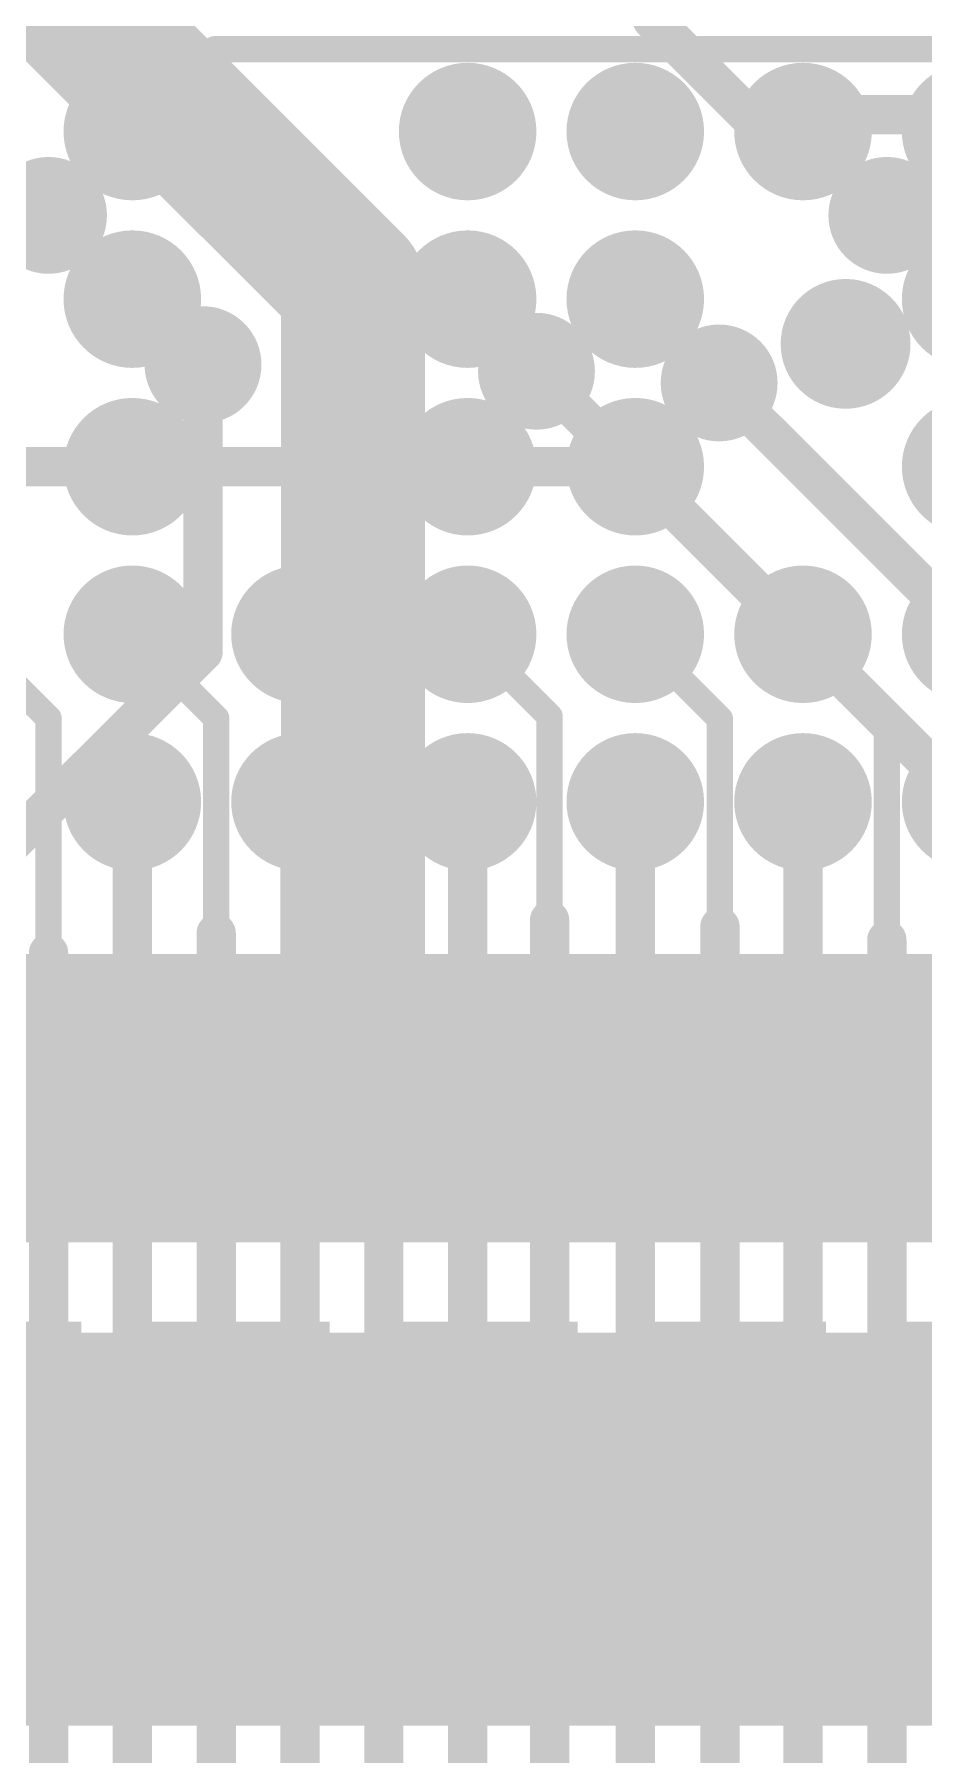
# Model space of a CAD drawing. Header units: millimetres. Extents: x -0.39 to 4.37, y -0.38 to 3.54.
# Drawn here: x 1.9392 to 2.0749, y 1.1006 to 1.3633 of the extents above; entities that cross this region are included whole.
import ezdxf

# ---------------------------------------------------------------- set-up
doc = ezdxf.new("R2010")
doc.units = ezdxf.units.MM
doc.header["$MEASUREMENT"] = 0
for name, color, linetype in [('BottomLayer', 5, 'Continuous'), ('BottomPaste', 16, 'Continuous'), ('BottomSolder', 6, 'Continuous'), ('TopLayer', 1, 'Continuous'), ('TopOverlay', 2, 'Continuous'), ('TopPaste', 8, 'Continuous'), ('TopSolder', 216, 'Continuous'), ('ViaHoleLayer', 16, 'Continuous')]:
    doc.layers.add(name, color=color, linetype=linetype)

# ---------------------------------------------------------------- blocks, each defined once
blk = doc.blocks.new('C__0402_B_52')
at = {"layer": 'BottomLayer'}
for points in [[(-0.0095, 0.0125), (-0.0095, -0.0125), (-0.0275, -0.0125), (-0.0275, 0.0125)], [(0.0275, 0.0125), (0.0275, -0.0125), (0.0095, -0.0125), (0.0095, 0.0125)]]:
    blk.add_hatch(color=5, dxfattribs=at).paths.add_polyline_path(points)
at = {"layer": 'BottomPaste'}
for points in [[(-0.0095, 0.0125), (-0.0095, -0.0125), (-0.0275, -0.0125), (-0.0275, 0.0125)], [(0.0275, 0.0125), (0.0275, -0.0125), (0.0095, -0.0125), (0.0095, 0.0125)]]:
    blk.add_hatch(color=16, dxfattribs=at).paths.add_polyline_path(points)
at = {"layer": 'BottomSolder'}
for points in [[(-0.00714, 0.01486), (-0.00714, -0.01486), (-0.02986, -0.01486), (-0.02986, 0.01486)], [(0.02986, 0.01486), (0.02986, -0.01486), (0.00714, -0.01486), (0.00714, 0.01486)]]:
    blk.add_hatch(color=6, dxfattribs=at).paths.add_polyline_path(points)
blk = doc.blocks.new('RK3399_364')
at = {"layer": 'TopLayer'}
h = blk.add_hatch(color=1, dxfattribs=at)
edge = h.paths.add_edge_path()
edge.add_arc((-0.23032, 0.38386), 0.0065, 0, 360)
h = blk.add_hatch(color=1, dxfattribs=at)
edge = h.paths.add_edge_path()
edge.add_arc((-0.20472, 0.38386), 0.0065, 0, 360)
h = blk.add_hatch(color=1, dxfattribs=at)
edge = h.paths.add_edge_path()
edge.add_arc((-0.17913, 0.38386), 0.0065, 0, 360)
h = blk.add_hatch(color=1, dxfattribs=at)
edge = h.paths.add_edge_path()
edge.add_arc((-0.15354, 0.38386), 0.0065, 0, 360)
h = blk.add_hatch(color=1, dxfattribs=at)
edge = h.paths.add_edge_path()
edge.add_arc((-0.12795, 0.38386), 0.0065, 0, 360)
h = blk.add_hatch(color=1, dxfattribs=at)
edge = h.paths.add_edge_path()
edge.add_arc((-0.23032, 0.35827), 0.0065, 0, 360)
h = blk.add_hatch(color=1, dxfattribs=at)
edge = h.paths.add_edge_path()
edge.add_arc((-0.20472, 0.35827), 0.0065, 0, 360)
h = blk.add_hatch(color=1, dxfattribs=at)
edge = h.paths.add_edge_path()
edge.add_arc((-0.17913, 0.35827), 0.0065, 0, 360)
h = blk.add_hatch(color=1, dxfattribs=at)
edge = h.paths.add_edge_path()
edge.add_arc((-0.15354, 0.35827), 0.0065, 0, 360)
h = blk.add_hatch(color=1, dxfattribs=at)
edge = h.paths.add_edge_path()
edge.add_arc((-0.12795, 0.35827), 0.0065, 0, 360)
h = blk.add_hatch(color=1, dxfattribs=at)
edge = h.paths.add_edge_path()
edge.add_arc((-0.20472, 0.33268), 0.0065, 0, 360)
h = blk.add_hatch(color=1, dxfattribs=at)
edge = h.paths.add_edge_path()
edge.add_arc((-0.17913, 0.33268), 0.0065, 0, 360)
h = blk.add_hatch(color=1, dxfattribs=at)
edge = h.paths.add_edge_path()
edge.add_arc((-0.12795, 0.33268), 0.0065, 0, 360)
h = blk.add_hatch(color=1, dxfattribs=at)
edge = h.paths.add_edge_path()
edge.add_arc((-0.20472, 0.30709), 0.0065, 0, 360)
h = blk.add_hatch(color=1, dxfattribs=at)
edge = h.paths.add_edge_path()
edge.add_arc((-0.17913, 0.30709), 0.0065, 0, 360)
h = blk.add_hatch(color=1, dxfattribs=at)
edge = h.paths.add_edge_path()
edge.add_arc((-0.12795, 0.30709), 0.0065, 0, 360)
h = blk.add_hatch(color=1, dxfattribs=at)
edge = h.paths.add_edge_path()
edge.add_arc((-0.23032, 0.2815), 0.0065, 0, 360)
h = blk.add_hatch(color=1, dxfattribs=at)
edge = h.paths.add_edge_path()
edge.add_arc((-0.20472, 0.2815), 0.0065, 0, 360)
h = blk.add_hatch(color=1, dxfattribs=at)
edge = h.paths.add_edge_path()
edge.add_arc((-0.17913, 0.2815), 0.0065, 0, 360)
h = blk.add_hatch(color=1, dxfattribs=at)
edge = h.paths.add_edge_path()
edge.add_arc((-0.12795, 0.2815), 0.0065, 0, 360)
at = {"layer": 'TopPaste'}
h = blk.add_hatch(color=8, dxfattribs=at)
edge = h.paths.add_edge_path()
edge.add_arc((-0.23032, 0.38386), 0.0065, 0, 360)
h = blk.add_hatch(color=8, dxfattribs=at)
edge = h.paths.add_edge_path()
edge.add_arc((-0.20472, 0.38386), 0.0065, 0, 360)
h = blk.add_hatch(color=8, dxfattribs=at)
edge = h.paths.add_edge_path()
edge.add_arc((-0.17913, 0.38386), 0.0065, 0, 360)
h = blk.add_hatch(color=8, dxfattribs=at)
edge = h.paths.add_edge_path()
edge.add_arc((-0.15354, 0.38386), 0.0065, 0, 360)
h = blk.add_hatch(color=8, dxfattribs=at)
edge = h.paths.add_edge_path()
edge.add_arc((-0.12795, 0.38386), 0.0065, 0, 360)
h = blk.add_hatch(color=8, dxfattribs=at)
edge = h.paths.add_edge_path()
edge.add_arc((-0.23032, 0.35827), 0.0065, 0, 360)
h = blk.add_hatch(color=8, dxfattribs=at)
edge = h.paths.add_edge_path()
edge.add_arc((-0.20472, 0.35827), 0.0065, 0, 360)
h = blk.add_hatch(color=8, dxfattribs=at)
edge = h.paths.add_edge_path()
edge.add_arc((-0.17913, 0.35827), 0.0065, 0, 360)
h = blk.add_hatch(color=8, dxfattribs=at)
edge = h.paths.add_edge_path()
edge.add_arc((-0.15354, 0.35827), 0.0065, 0, 360)
h = blk.add_hatch(color=8, dxfattribs=at)
edge = h.paths.add_edge_path()
edge.add_arc((-0.12795, 0.35827), 0.0065, 0, 360)
h = blk.add_hatch(color=8, dxfattribs=at)
edge = h.paths.add_edge_path()
edge.add_arc((-0.20472, 0.33268), 0.0065, 0, 360)
h = blk.add_hatch(color=8, dxfattribs=at)
edge = h.paths.add_edge_path()
edge.add_arc((-0.17913, 0.33268), 0.0065, 0, 360)
h = blk.add_hatch(color=8, dxfattribs=at)
edge = h.paths.add_edge_path()
edge.add_arc((-0.12795, 0.33268), 0.0065, 0, 360)
h = blk.add_hatch(color=8, dxfattribs=at)
edge = h.paths.add_edge_path()
edge.add_arc((-0.20472, 0.30709), 0.0065, 0, 360)
h = blk.add_hatch(color=8, dxfattribs=at)
edge = h.paths.add_edge_path()
edge.add_arc((-0.17913, 0.30709), 0.0065, 0, 360)
h = blk.add_hatch(color=8, dxfattribs=at)
edge = h.paths.add_edge_path()
edge.add_arc((-0.12795, 0.30709), 0.0065, 0, 360)
h = blk.add_hatch(color=8, dxfattribs=at)
edge = h.paths.add_edge_path()
edge.add_arc((-0.23032, 0.2815), 0.0065, 0, 360)
h = blk.add_hatch(color=8, dxfattribs=at)
edge = h.paths.add_edge_path()
edge.add_arc((-0.20472, 0.2815), 0.0065, 0, 360)
h = blk.add_hatch(color=8, dxfattribs=at)
edge = h.paths.add_edge_path()
edge.add_arc((-0.17913, 0.2815), 0.0065, 0, 360)
h = blk.add_hatch(color=8, dxfattribs=at)
edge = h.paths.add_edge_path()
edge.add_arc((-0.12795, 0.2815), 0.0065, 0, 360)
at = {"layer": 'TopSolder'}
h = blk.add_hatch(color=216, dxfattribs=at)
edge = h.paths.add_edge_path()
edge.add_arc((-0.25591, 0.38386), 0.0105, 0, 360)
h = blk.add_hatch(color=216, dxfattribs=at)
edge = h.paths.add_edge_path()
edge.add_arc((-0.23032, 0.38386), 0.0105, 0, 360)
h = blk.add_hatch(color=216, dxfattribs=at)
edge = h.paths.add_edge_path()
edge.add_arc((-0.20472, 0.38386), 0.0105, 0, 360)
h = blk.add_hatch(color=216, dxfattribs=at)
edge = h.paths.add_edge_path()
edge.add_arc((-0.17913, 0.38386), 0.0105, 0, 360)
h = blk.add_hatch(color=216, dxfattribs=at)
edge = h.paths.add_edge_path()
edge.add_arc((-0.15354, 0.38386), 0.0105, 0, 360)
h = blk.add_hatch(color=216, dxfattribs=at)
edge = h.paths.add_edge_path()
edge.add_arc((-0.12795, 0.38386), 0.0105, 0, 360)
h = blk.add_hatch(color=216, dxfattribs=at)
edge = h.paths.add_edge_path()
edge.add_arc((-0.25591, 0.35827), 0.0105, 0, 360)
h = blk.add_hatch(color=216, dxfattribs=at)
edge = h.paths.add_edge_path()
edge.add_arc((-0.23032, 0.35827), 0.0105, 0, 360)
h = blk.add_hatch(color=216, dxfattribs=at)
edge = h.paths.add_edge_path()
edge.add_arc((-0.20472, 0.35827), 0.0105, 0, 360)
h = blk.add_hatch(color=216, dxfattribs=at)
edge = h.paths.add_edge_path()
edge.add_arc((-0.17913, 0.35827), 0.0105, 0, 360)
h = blk.add_hatch(color=216, dxfattribs=at)
edge = h.paths.add_edge_path()
edge.add_arc((-0.15354, 0.35827), 0.0105, 0, 360)
h = blk.add_hatch(color=216, dxfattribs=at)
edge = h.paths.add_edge_path()
edge.add_arc((-0.12795, 0.35827), 0.0105, 0, 360)
h = blk.add_hatch(color=216, dxfattribs=at)
edge = h.paths.add_edge_path()
edge.add_arc((-0.25591, 0.33268), 0.0105, 0, 360)
h = blk.add_hatch(color=216, dxfattribs=at)
edge = h.paths.add_edge_path()
edge.add_arc((-0.20472, 0.33268), 0.0105, 0, 360)
h = blk.add_hatch(color=216, dxfattribs=at)
edge = h.paths.add_edge_path()
edge.add_arc((-0.17913, 0.33268), 0.0105, 0, 360)
h = blk.add_hatch(color=216, dxfattribs=at)
edge = h.paths.add_edge_path()
edge.add_arc((-0.12795, 0.33268), 0.0105, 0, 360)
h = blk.add_hatch(color=216, dxfattribs=at)
edge = h.paths.add_edge_path()
edge.add_arc((-0.25591, 0.30709), 0.0105, 0, 360)
h = blk.add_hatch(color=216, dxfattribs=at)
edge = h.paths.add_edge_path()
edge.add_arc((-0.20472, 0.30709), 0.0105, 0, 360)
h = blk.add_hatch(color=216, dxfattribs=at)
edge = h.paths.add_edge_path()
edge.add_arc((-0.17913, 0.30709), 0.0105, 0, 360)
h = blk.add_hatch(color=216, dxfattribs=at)
edge = h.paths.add_edge_path()
edge.add_arc((-0.12795, 0.30709), 0.0105, 0, 360)
h = blk.add_hatch(color=216, dxfattribs=at)
edge = h.paths.add_edge_path()
edge.add_arc((-0.25591, 0.2815), 0.0105, 0, 360)
h = blk.add_hatch(color=216, dxfattribs=at)
edge = h.paths.add_edge_path()
edge.add_arc((-0.23032, 0.2815), 0.0105, 0, 360)
h = blk.add_hatch(color=216, dxfattribs=at)
edge = h.paths.add_edge_path()
edge.add_arc((-0.20472, 0.2815), 0.0105, 0, 360)
h = blk.add_hatch(color=216, dxfattribs=at)
edge = h.paths.add_edge_path()
edge.add_arc((-0.17913, 0.2815), 0.0105, 0, 360)
h = blk.add_hatch(color=216, dxfattribs=at)
edge = h.paths.add_edge_path()
edge.add_arc((-0.12795, 0.2815), 0.0105, 0, 360)
at = {"layer": 'TopOverlay', "const_width": 0.005}
blk.add_lwpolyline([(-0.21554, 0.41553), (-0.41554, 0.41553)], dxfattribs=at)
at = {"layer": 'TopOverlay', "const_width": 0.0025}
blk.add_lwpolyline([(-0.21679, 0.41553, 1), (-0.21429, 0.41553, 1)], format="xyb", close=True, dxfattribs=at)
blk = doc.blocks.new('C__0402_B_458')
at = {"layer": 'BottomLayer'}
for points in [[(-0.0095, 0.0125), (-0.0095, -0.0125), (-0.0275, -0.0125), (-0.0275, 0.0125)], [(0.0275, 0.0125), (0.0275, -0.0125), (0.0095, -0.0125), (0.0095, 0.0125)]]:
    blk.add_hatch(color=5, dxfattribs=at).paths.add_polyline_path(points)
at = {"layer": 'BottomPaste'}
for points in [[(-0.0095, 0.0125), (-0.0095, -0.0125), (-0.0275, -0.0125), (-0.0275, 0.0125)], [(0.0275, 0.0125), (0.0275, -0.0125), (0.0095, -0.0125), (0.0095, 0.0125)]]:
    blk.add_hatch(color=16, dxfattribs=at).paths.add_polyline_path(points)
at = {"layer": 'BottomSolder'}
for points in [[(-0.00714, 0.01486), (-0.00714, -0.01486), (-0.02986, -0.01486), (-0.02986, 0.01486)], [(0.02986, 0.01486), (0.02986, -0.01486), (0.00714, -0.01486), (0.00714, 0.01486)]]:
    blk.add_hatch(color=6, dxfattribs=at).paths.add_polyline_path(points)
blk = doc.blocks.new('C__0402_B_461')
at = {"layer": 'BottomLayer'}
for points in [[(-0.0095, 0.0125), (-0.0095, -0.0125), (-0.0275, -0.0125), (-0.0275, 0.0125)], [(0.0275, 0.0125), (0.0275, -0.0125), (0.0095, -0.0125), (0.0095, 0.0125)]]:
    blk.add_hatch(color=5, dxfattribs=at).paths.add_polyline_path(points)
at = {"layer": 'BottomPaste'}
for points in [[(-0.0095, 0.0125), (-0.0095, -0.0125), (-0.0275, -0.0125), (-0.0275, 0.0125)], [(0.0275, 0.0125), (0.0275, -0.0125), (0.0095, -0.0125), (0.0095, 0.0125)]]:
    blk.add_hatch(color=16, dxfattribs=at).paths.add_polyline_path(points)
at = {"layer": 'BottomSolder'}
for points in [[(-0.00714, 0.01486), (-0.00714, -0.01486), (-0.02986, -0.01486), (-0.02986, 0.01486)], [(0.02986, 0.01486), (0.02986, -0.01486), (0.00714, -0.01486), (0.00714, 0.01486)]]:
    blk.add_hatch(color=6, dxfattribs=at).paths.add_polyline_path(points)
blk = doc.blocks.new('C__0402_B_462')
at = {"layer": 'BottomLayer'}
for points in [[(-0.0095, 0.0125), (-0.0095, -0.0125), (-0.0275, -0.0125), (-0.0275, 0.0125)], [(0.0275, 0.0125), (0.0275, -0.0125), (0.0095, -0.0125), (0.0095, 0.0125)]]:
    blk.add_hatch(color=5, dxfattribs=at).paths.add_polyline_path(points)
at = {"layer": 'BottomPaste'}
for points in [[(-0.0095, 0.0125), (-0.0095, -0.0125), (-0.0275, -0.0125), (-0.0275, 0.0125)], [(0.0275, 0.0125), (0.0275, -0.0125), (0.0095, -0.0125), (0.0095, 0.0125)]]:
    blk.add_hatch(color=16, dxfattribs=at).paths.add_polyline_path(points)
at = {"layer": 'BottomSolder'}
for points in [[(-0.00714, 0.01486), (-0.00714, -0.01486), (-0.02986, -0.01486), (-0.02986, 0.01486)], [(0.02986, 0.01486), (0.02986, -0.01486), (0.00714, -0.01486), (0.00714, 0.01486)]]:
    blk.add_hatch(color=6, dxfattribs=at).paths.add_polyline_path(points)
blk = doc.blocks.new('C__0402_B_465')
at = {"layer": 'BottomLayer'}
for points in [[(-0.0095, 0.0125), (-0.0095, -0.0125), (-0.0275, -0.0125), (-0.0275, 0.0125)], [(0.0275, 0.0125), (0.0275, -0.0125), (0.0095, -0.0125), (0.0095, 0.0125)]]:
    blk.add_hatch(color=5, dxfattribs=at).paths.add_polyline_path(points)
at = {"layer": 'BottomPaste'}
for points in [[(-0.0095, 0.0125), (-0.0095, -0.0125), (-0.0275, -0.0125), (-0.0275, 0.0125)], [(0.0275, 0.0125), (0.0275, -0.0125), (0.0095, -0.0125), (0.0095, 0.0125)]]:
    blk.add_hatch(color=16, dxfattribs=at).paths.add_polyline_path(points)
at = {"layer": 'BottomSolder'}
for points in [[(-0.00714, 0.01486), (-0.00714, -0.01486), (-0.02986, -0.01486), (-0.02986, 0.01486)], [(0.02986, 0.01486), (0.02986, -0.01486), (0.00714, -0.01486), (0.00714, 0.01486)]]:
    blk.add_hatch(color=6, dxfattribs=at).paths.add_polyline_path(points)

msp = doc.modelspace()

# ---------------------------------------------------------------- hatches: boundary and pattern name
at = {"layer": 'BottomLayer'}
h = msp.add_hatch(color=5, dxfattribs=at)
edge = h.paths.add_edge_path()
edge.add_arc((1.94134, 1.33562), 0.00492, 0, 360)
h = msp.add_hatch(color=5, dxfattribs=at)
edge = h.paths.add_edge_path()
edge.add_arc((2.0693, 1.33562), 0.00492, 0, 360)
h = msp.add_hatch(color=5, dxfattribs=at)
edge = h.paths.add_edge_path()
edge.add_arc((2.063, 1.316), 0.00591, 0, 360)
h = msp.add_hatch(color=5, dxfattribs=at)
edge = h.paths.add_edge_path()
edge.add_arc((1.96492, 1.31282), 0.00492, 0, 360)
h = msp.add_hatch(color=5, dxfattribs=at)
edge = h.paths.add_edge_path()
edge.add_arc((2.01582, 1.31182), 0.00492, 0, 360)
h = msp.add_hatch(color=5, dxfattribs=at)
edge = h.paths.add_edge_path()
edge.add_arc((2.0437, 1.31003), 0.00492, 0, 360)
for points in [[(1.79782, 1.17882), (2.08082, 1.17882), (2.08082, 1.22282), (1.79782, 1.22282)], [(2.072, 1.17882), (2.22733, 1.17882), (2.22733, 1.203), (2.072, 1.203)], [(1.79782, 1.105), (2.17182, 1.105), (2.17182, 1.165), (1.79782, 1.165)]]:
    msp.add_hatch(color=5, dxfattribs=at).paths.add_polyline_path(points)
at = {"layer": 'BottomSolder'}
h = msp.add_hatch(color=6, dxfattribs=at)
edge = h.paths.add_edge_path()
edge.add_arc((1.94134, 1.33562), 0.00892, 0, 360)
h = msp.add_hatch(color=6, dxfattribs=at)
edge = h.paths.add_edge_path()
edge.add_arc((2.0693, 1.33562), 0.00892, 0, 360)
h = msp.add_hatch(color=6, dxfattribs=at)
edge = h.paths.add_edge_path()
edge.add_arc((2.063, 1.316), 0.00991, 0, 360)
h = msp.add_hatch(color=6, dxfattribs=at)
edge = h.paths.add_edge_path()
edge.add_arc((1.96492, 1.31282), 0.00892, 0, 360)
h = msp.add_hatch(color=6, dxfattribs=at)
edge = h.paths.add_edge_path()
edge.add_arc((2.01582, 1.31182), 0.00892, 0, 360)
h = msp.add_hatch(color=6, dxfattribs=at)
edge = h.paths.add_edge_path()
edge.add_arc((2.0437, 1.31003), 0.00892, 0, 360)
at = {"layer": 'TopLayer'}
h = msp.add_hatch(color=1, dxfattribs=at)
edge = h.paths.add_edge_path()
edge.add_arc((1.94134, 1.33562), 0.00492, 0, 360)
h = msp.add_hatch(color=1, dxfattribs=at)
edge = h.paths.add_edge_path()
edge.add_arc((2.0693, 1.33562), 0.00492, 0, 360)
h = msp.add_hatch(color=1, dxfattribs=at)
edge = h.paths.add_edge_path()
edge.add_arc((2.063, 1.316), 0.00591, 0, 360)
h = msp.add_hatch(color=1, dxfattribs=at)
edge = h.paths.add_edge_path()
edge.add_arc((1.96492, 1.31282), 0.00492, 0, 360)
h = msp.add_hatch(color=1, dxfattribs=at)
edge = h.paths.add_edge_path()
edge.add_arc((2.01582, 1.31182), 0.00492, 0, 360)
h = msp.add_hatch(color=1, dxfattribs=at)
edge = h.paths.add_edge_path()
edge.add_arc((2.0437, 1.31003), 0.00492, 0, 360)
at = {"layer": 'TopSolder'}
h = msp.add_hatch(color=216, dxfattribs=at)
edge = h.paths.add_edge_path()
edge.add_arc((1.94134, 1.33562), 0.00892, 0, 360)
h = msp.add_hatch(color=216, dxfattribs=at)
edge = h.paths.add_edge_path()
edge.add_arc((2.0693, 1.33562), 0.00892, 0, 360)
h = msp.add_hatch(color=216, dxfattribs=at)
edge = h.paths.add_edge_path()
edge.add_arc((2.063, 1.316), 0.00991, 0, 360)
h = msp.add_hatch(color=216, dxfattribs=at)
edge = h.paths.add_edge_path()
edge.add_arc((1.96492, 1.31282), 0.00892, 0, 360)
h = msp.add_hatch(color=216, dxfattribs=at)
edge = h.paths.add_edge_path()
edge.add_arc((2.01582, 1.31182), 0.00892, 0, 360)
h = msp.add_hatch(color=216, dxfattribs=at)
edge = h.paths.add_edge_path()
edge.add_arc((2.0437, 1.31003), 0.00892, 0, 360)
at = {"layer": 'ViaHoleLayer'}
h = msp.add_hatch(color=16, dxfattribs=at)
edge = h.paths.add_edge_path()
edge.add_arc((1.94134, 1.33562), 0.00394, 0, 360)
h = msp.add_hatch(color=16, dxfattribs=at)
edge = h.paths.add_edge_path()
edge.add_arc((2.0693, 1.33562), 0.00394, 0, 360)
h = msp.add_hatch(color=16, dxfattribs=at)
edge = h.paths.add_edge_path()
edge.add_arc((2.063, 1.316), 0.00394, 0, 360)
h = msp.add_hatch(color=16, dxfattribs=at)
edge = h.paths.add_edge_path()
edge.add_arc((1.96492, 1.31282), 0.00394, 0, 360)
h = msp.add_hatch(color=16, dxfattribs=at)
edge = h.paths.add_edge_path()
edge.add_arc((2.01582, 1.31182), 0.00394, 0, 360)
h = msp.add_hatch(color=16, dxfattribs=at)
edge = h.paths.add_edge_path()
edge.add_arc((2.0437, 1.31003), 0.00394, 0, 360)

# ---------------------------------------------------------------- linework, layer by layer
at = {"layer": 'BottomLayer'}
for points, const_width in [([(1.91575, 1.39689), (1.98782, 1.32482)], 0.022), ([(2.0335, 1.3655), (2.0335, 1.385)], 0.006), ([(2.0335, 1.3655), (2.048, 1.351)], 0.006), ([(2.048, 1.351), (2.154, 1.351)], 0.006), ([(1.98782, 1.22257), (1.98782, 1.32482)], 0.022), ([(1.96492, 1.26892), (1.96492, 1.31282)], 0.006), ([(2.01482, 1.31282), (2.01582, 1.31182)], 0.006), ([(2.01582, 1.31182), (2.10082, 1.22682)], 0.006), ([(2.0437, 1.31003), (2.11174, 1.242)], 0.006), ([(1.92682, 1.23082), (1.96492, 1.26892)], 0.006), ([(1.98482, 1.135), (2.00898, 1.15916)], 0.006), ([(2.00898, 1.15916), (2.16266, 1.15916)], 0.006)]:
    msp.add_lwpolyline(points, dxfattribs=dict(at, const_width=const_width))
for points, const_width in [([(2.032, 1.3655, 1), (2.035, 1.3655, 1)], 0.003), ([(2.032, 1.3655, 1), (2.035, 1.3655, 1)], 0.003), ([(2.0465, 1.351, 1), (2.0495, 1.351, 1)], 0.003), ([(2.0465, 1.351, 1), (2.0495, 1.351, 1)], 0.003), ([(1.98232, 1.32482, 1), (1.99332, 1.32482, 1)], 0.011), ([(1.98232, 1.32482, 1), (1.99332, 1.32482, 1)], 0.011), ([(1.96342, 1.31282, 1), (1.96642, 1.31282, 1)], 0.003), ([(2.01332, 1.31282, 1), (2.01632, 1.31282, 1)], 0.003), ([(2.01432, 1.31182, 1), (2.01732, 1.31182, 1)], 0.003), ([(2.01432, 1.31182, 1), (2.01732, 1.31182, 1)], 0.003), ([(2.0422, 1.31003, 1), (2.0452, 1.31003, 1)], 0.003), ([(1.96342, 1.26892, 1), (1.96642, 1.26892, 1)], 0.003), ([(1.96342, 1.26892, 1), (1.96642, 1.26892, 1)], 0.003), ([(1.98232, 1.22257, 1), (1.99332, 1.22257, 1)], 0.011), ([(2.00748, 1.15916, 1), (2.01048, 1.15916, 1)], 0.003), ([(2.00748, 1.15916, 1), (2.01048, 1.15916, 1)], 0.003), ([(1.98332, 1.135, 1), (1.98632, 1.135, 1)], 0.003)]:
    msp.add_lwpolyline(points, format="xyb", close=True, dxfattribs=dict(at, const_width=const_width))
at = {"layer": 'TopLayer'}
for points, const_width in [([(1.95414, 1.34842), (1.96672, 1.361)], 0.004), ([(1.96672, 1.361), (2.093, 1.361)], 0.004), ([(1.92855, 1.34842), (1.94134, 1.33562)], 0.006), ([(2.0565, 1.34842), (2.0693, 1.33562)], 0.006), ([(1.95414, 1.32283), (1.95452, 1.32283)], 0.006), ([(1.95452, 1.32283), (1.96453, 1.31282)], 0.006), ([(2.00532, 1.32233), (2.00532, 1.32283)], 0.006), ([(2.00532, 1.32233), (2.01482, 1.31282)], 0.006), ([(2.03091, 1.32283), (2.0437, 1.31003)], 0.006), ([(1.96453, 1.31282), (1.96492, 1.31282)], 0.006), ([(1.92855, 1.29724), (1.95414, 1.29724)], 0.006), ([(1.95414, 1.29724), (2.00532, 1.29724)], 0.006), ([(2.00532, 1.29724), (2.03091, 1.29724)], 0.006), ([(1.92855, 1.27165), (1.94134, 1.25885)], 0.004), ([(1.95414, 1.27165), (1.96693, 1.25885)], 0.004), ([(1.97973, 1.27165), (1.99252, 1.25885)], 0.004), ([(2.00532, 1.27165), (2.01782, 1.25914)], 0.004), ([(2.03091, 1.27165), (2.04382, 1.25873)], 0.004), ([(2.0565, 1.27165), (2.0693, 1.25885)], 0.004), ([(2.01782, 1.228), (2.01782, 1.25914)], 0.004), ([(1.94134, 1.223), (1.94134, 1.25885)], 0.004), ([(1.96693, 1.226), (1.96693, 1.25885)], 0.004), ([(1.99252, 1.23), (1.99252, 1.25885)], 0.004), ([(2.04382, 1.227), (2.04382, 1.25873)], 0.004), ([(2.0693, 1.225), (2.0693, 1.25885)], 0.004), ([(1.95414, 0.90082), (1.95414, 1.24606)], 0.006), ([(1.97962, 1.24595), (1.97973, 1.24584)], 0.006), ([(1.97973, 0.88173), (1.97973, 1.24584)], 0.006), ([(2.00532, 0.87032), (2.00532, 1.24606)], 0.006), ([(2.02991, 1.24606), (2.03091, 1.24506)], 0.006), ([(2.03091, 0.85191), (2.03091, 1.24506)], 0.006), ([(2.0565, 0.8365), (2.0565, 1.24606)], 0.006), ([(1.99252, 0.87552), (1.99252, 1.23)], 0.006), ([(2.01782, 0.86182), (2.01782, 1.228)], 0.006), ([(2.04382, 0.84082), (2.04382, 1.227)], 0.006), ([(1.96693, 0.88893), (1.96693, 1.226)], 0.006), ([(2.0693, 0.82665), (2.0693, 1.225)], 0.006), ([(1.94134, 0.91634), (1.94134, 1.223)], 0.006)]:
    msp.add_lwpolyline(points, dxfattribs=dict(at, const_width=const_width))
for points, const_width in [([(1.96572, 1.361, 1), (1.96772, 1.361, 1)], 0.002), ([(1.96572, 1.361, 1), (1.96772, 1.361, 1)], 0.002), ([(1.95314, 1.34842, 1), (1.95514, 1.34842, 1)], 0.002), ([(2.055, 1.34842, 1), (2.058, 1.34842, 1)], 0.003), ([(1.93984, 1.33562, 1), (1.94284, 1.33562, 1)], 0.003), ([(2.0678, 1.33562, 1), (2.0708, 1.33562, 1)], 0.003), ([(1.95264, 1.32283, 1), (1.95564, 1.32283, 1)], 0.003), ([(1.95302, 1.32283, 1), (1.95602, 1.32283, 1)], 0.003), ([(1.95302, 1.32283, 1), (1.95602, 1.32283, 1)], 0.003), ([(2.00382, 1.32283, 1), (2.00682, 1.32283, 1)], 0.003), ([(2.00382, 1.32233, 1), (2.00682, 1.32233, 1)], 0.003), ([(2.00382, 1.32233, 1), (2.00682, 1.32233, 1)], 0.003), ([(2.02941, 1.32283, 1), (2.03241, 1.32283, 1)], 0.003), ([(1.96303, 1.31282, 1), (1.96603, 1.31282, 1)], 0.003), ([(1.96303, 1.31282, 1), (1.96603, 1.31282, 1)], 0.003), ([(1.96342, 1.31282, 1), (1.96642, 1.31282, 1)], 0.003), ([(2.01332, 1.31282, 1), (2.01632, 1.31282, 1)], 0.003), ([(2.0422, 1.31003, 1), (2.0452, 1.31003, 1)], 0.003), ([(1.95264, 1.29724, 1), (1.95564, 1.29724, 1)], 0.003), ([(1.95264, 1.29724, 1), (1.95564, 1.29724, 1)], 0.003), ([(2.00382, 1.29724, 1), (2.00682, 1.29724, 1)], 0.003), ([(2.00382, 1.29724, 1), (2.00682, 1.29724, 1)], 0.003), ([(2.02941, 1.29724, 1), (2.03241, 1.29724, 1)], 0.003), ([(1.95314, 1.27165, 1), (1.95514, 1.27165, 1)], 0.002), ([(1.97873, 1.27165, 1), (1.98073, 1.27165, 1)], 0.002), ([(2.00432, 1.27165, 1), (2.00632, 1.27165, 1)], 0.002), ([(2.02991, 1.27165, 1), (2.03191, 1.27165, 1)], 0.002), ([(2.0555, 1.27165, 1), (2.0575, 1.27165, 1)], 0.002), ([(2.01682, 1.25914, 1), (2.01882, 1.25914, 1)], 0.002), ([(2.01682, 1.25914, 1), (2.01882, 1.25914, 1)], 0.002), ([(1.94034, 1.25885, 1), (1.94234, 1.25885, 1)], 0.002), ([(1.94034, 1.25885, 1), (1.94234, 1.25885, 1)], 0.002), ([(1.96593, 1.25885, 1), (1.96793, 1.25885, 1)], 0.002), ([(1.96593, 1.25885, 1), (1.96793, 1.25885, 1)], 0.002), ([(1.99152, 1.25885, 1), (1.99352, 1.25885, 1)], 0.002), ([(1.99152, 1.25885, 1), (1.99352, 1.25885, 1)], 0.002), ([(2.04282, 1.25873, 1), (2.04482, 1.25873, 1)], 0.002), ([(2.04282, 1.25873, 1), (2.04482, 1.25873, 1)], 0.002), ([(2.0683, 1.25885, 1), (2.0703, 1.25885, 1)], 0.002), ([(2.0683, 1.25885, 1), (2.0703, 1.25885, 1)], 0.002), ([(1.95264, 1.24606, 1), (1.95564, 1.24606, 1)], 0.003), ([(1.97812, 1.24595, 1), (1.98112, 1.24595, 1)], 0.003), ([(1.97823, 1.24584, 1), (1.98123, 1.24584, 1)], 0.003), ([(1.97823, 1.24584, 1), (1.98123, 1.24584, 1)], 0.003), ([(2.00382, 1.24606, 1), (2.00682, 1.24606, 1)], 0.003), ([(2.02841, 1.24606, 1), (2.03141, 1.24606, 1)], 0.003), ([(2.02941, 1.24506, 1), (2.03241, 1.24506, 1)], 0.003), ([(2.02941, 1.24506, 1), (2.03241, 1.24506, 1)], 0.003), ([(2.055, 1.24606, 1), (2.058, 1.24606, 1)], 0.003), ([(1.99102, 1.23, 1), (1.99402, 1.23, 1)], 0.003), ([(1.99152, 1.23, 1), (1.99352, 1.23, 1)], 0.002), ([(2.01632, 1.228, 1), (2.01932, 1.228, 1)], 0.003), ([(2.01682, 1.228, 1), (2.01882, 1.228, 1)], 0.002), ([(2.04232, 1.227, 1), (2.04532, 1.227, 1)], 0.003), ([(1.96543, 1.226, 1), (1.96843, 1.226, 1)], 0.003), ([(1.96593, 1.226, 1), (1.96793, 1.226, 1)], 0.002), ([(2.04282, 1.227, 1), (2.04482, 1.227, 1)], 0.002), ([(2.0678, 1.225, 1), (2.0708, 1.225, 1)], 0.003), ([(2.0683, 1.225, 1), (2.0703, 1.225, 1)], 0.002), ([(1.93984, 1.223, 1), (1.94284, 1.223, 1)], 0.003), ([(1.94034, 1.223, 1), (1.94234, 1.223, 1)], 0.002)]:
    msp.add_lwpolyline(points, format="xyb", close=True, dxfattribs=dict(at, const_width=const_width))

# ---------------------------------------------------------------- block references
for name, p, rotation in [('RK3399_364', (1.82618, 1.62992), 180), ('C__0402_B_52', (1.93149, 1.17382), 270), ('C__0402_B_465', (1.96938, 1.17382), 270), ('C__0402_B_462', (2.00727, 1.17382), 270), ('C__0402_B_461', (2.04516, 1.17382), 270), ('C__0402_B_458', (2.08304, 1.17382), 270)]:
    msp.add_blockref(name, p, dxfattribs=dict(rotation=rotation))

doc.saveas('drawing.dxf')
